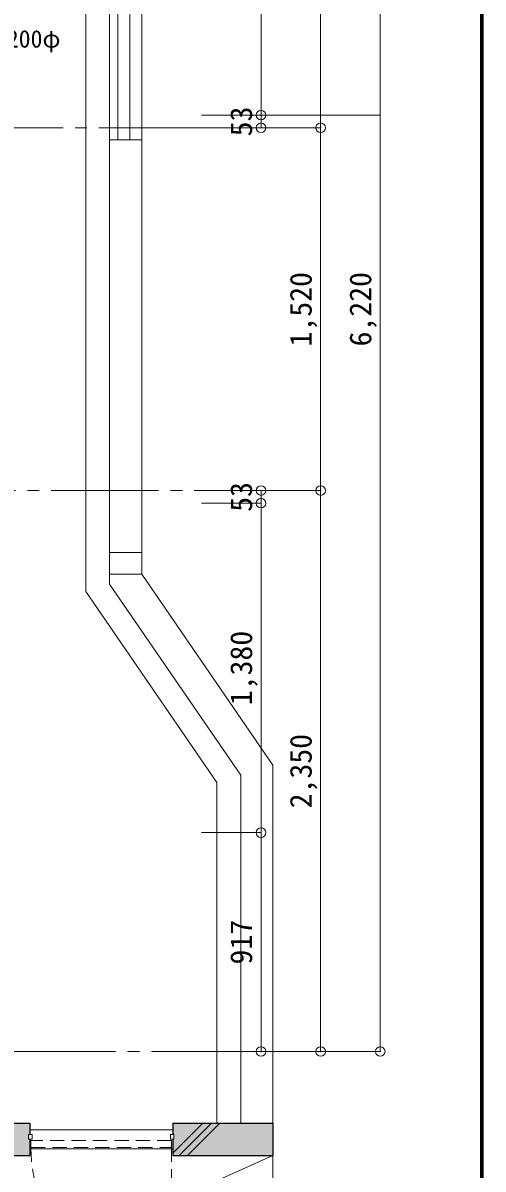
# Model space of a CAD drawing. Units: millimetres at full size, sheet at 1:50. Extents: x -9674 to 9699, y -6794 to 6791.
# Drawn here: x 7769 to 9699, y -2947 to 1855 of the extents above; entities that cross this region are included whole.
import ezdxf
from ezdxf.enums import TextEntityAlignment as Align

# ---------------------------------------------------------------- set-up
doc = ezdxf.new("R2010")
doc.units = ezdxf.units.MM
doc.header["$LTSCALE"] = 50
doc.header["$PDMODE"] = 32
doc.header["$PDSIZE"] = 40
doc.linetypes.add('CHAIN2', pattern=[12, 9, -1, 1, -1])
doc.linetypes.add('DASHED1', pattern=[1.8, 1.2, -0.6])
for name, color, linetype, lineweight in [('0-0_図面枠', 7, 'Continuous', 9), ('1-0_芯', 7, 'CHAIN2', 9), ('1-1_躯体', 2, 'Continuous', 25), ('1-3_建具', 3, 'Continuous', 18), ('1-6_ﾊﾞﾙｺﾆｰ・階段', 7, 'Continuous', 9), ('1-8_ハッチ', 4, 'Continuous', 9), ('1-A_文字', 7, 'Continuous', 9), ('1-B_寸法', 7, 'Continuous', 9)]:
    doc.layers.add(name, color=color, linetype=linetype, lineweight=lineweight)
doc.layers.add('4-0', color=1, linetype='Continuous')
doc.styles.add('ＭＳ ゴシック', font='')
doc.styles.get('ＭＳ ゴシック').set_extended_font_data('MS Gothic')

msp = doc.modelspace()

# ---------------------------------------------------------------- linework, layer by layer
at = {"layer": '0-0_図面枠'}
for p, q in [((9688.35, -6783.35), (9688.35, 6780.85)), ((9690.11, -6785.11), (9690.11, 6782.61)), ((9691.87, -6786.88), (9691.87, 6784.38)), ((9693.64, 6786.14), (9693.64, -6788.64)), ((9695.4, -6790.4), (9695.4, 6787.9)), ((9697.16, -6792.16), (9697.16, 6789.66))]:
    msp.add_line(p, q, dxfattribs=at)
msp.add_lwpolyline([(9698.92, -6793.93), (9698.92, 6791.43), (-9673.92, 6791.43)], dxfattribs=at)
at = {"layer": '1-0_芯'}
for p, q in [((2687.5, 1415.56), (8517.5, 1415.56)), ((3087.5, -104.44), (8517.5, -104.44)), ((-8492.5, -2454.44), (8517.5, -2454.44))]:
    msp.add_line(p, q, dxfattribs=at)
at = {"layer": '1-1_躯体'}
for p, q in [((8397.5, -2754.44), (8817.5, -2754.44)), ((8397.5, -2754.44), (8397.5, -2801.94)), ((8817.5, -2754.44), (8817.5, -2889.44)), ((7797.5, -2821.94), (7797.5, -2889.44)), ((6557.5, -2889.44), (7797.5, -2889.44))]:
    msp.add_line(p, q, dxfattribs=at)
for points in [[(6807.5, -2754.44), (7797.5, -2754.44), (7797.5, -2801.94)], [(8397.5, -2821.94), (8397.5, -2889.44), (8817.5, -2889.44)]]:
    msp.add_lwpolyline(points, dxfattribs=at)
at = {"layer": '1-3_建具', "color": 7, "lineweight": 9}
for p, q in [((7797.5, -2781.94), (8397.5, -2781.94)), ((7792.5, -2801.94), (7807.5, -2801.94)), ((7792.5, -2821.94), (7792.5, -2801.94)), ((7807.5, -2821.94), (7792.5, -2821.94)), ((7807.5, -2801.94), (7807.5, -2821.94)), ((8397.5, -2861.94), (7797.5, -2861.94))]:
    msp.add_line(p, q, dxfattribs=at)
at = {"layer": '1-3_建具', "color": 7, "linetype": 'DASHED1', "lineweight": 9}
for p, q in [((8392.5, -2826.94), (7802.5, -2826.94)), ((7802.5, -2826.94), (7802.5, -2856.94)), ((8392.5, -2856.94), (8392.5, -2826.94)), ((7802.5, -2856.94), (8392.5, -2856.94)), ((8392.5, -2856.94), (8392.5, -3446.94))]:
    msp.add_line(p, q, dxfattribs=at)
at = {"layer": '1-3_建具', "color": 7, "lineweight": 9}
msp.add_lwpolyline([(8387.5, -2821.94), (8387.5, -2801.94), (8402.5, -2801.94), (8402.5, -2821.94)], close=True, dxfattribs=at)
at = {"layer": '1-3_建具', "color": 7, "linetype": 'DASHED1', "lineweight": 9}
msp.add_arc((8392.5, -2856.94), 590, 180, 270, dxfattribs=at)
at = {"layer": '1-6_ﾊﾞﾙｺﾆｰ・階段', "color": 4}
for p, q in [((8032.5, 4665.56), (8032.5, -527.43)), ((8582.5, -1327.43), (8032.5, -527.43)), ((8582.5, -1327.43), (8582.5, -2754.44))]:
    msp.add_line(p, q, dxfattribs=at)
at = {"layer": '1-6_ﾊﾞﾙｺﾆｰ・階段'}
for p, q in [((8167.5, 1365.56), (8167.5, 3465.56)), ((8217.5, 1365.56), (8217.5, 3465.56)), ((8267.5, 1365.56), (8267.5, 3465.56)), ((8132.5, 1365.56), (8132.5, -496.37)), ((8132.5, -364.44), (8267.5, -364.44)), ((8132.5, -454.44), (8267.5, -454.44)), ((8817.5, -1254.44), (8267.5, -454.44)), ((8682.5, -1296.37), (8132.5, -496.37)), ((8682.5, -1296.37), (8682.5, -2754.44)), ((8817.5, -1254.44), (8817.5, -2754.44)), ((8817.5, -2889.44), (8562.5, -3004.44)), ((8817.5, -2889.44), (8817.5, -3654.44))]:
    msp.add_line(p, q, dxfattribs=at)
for points in [[(8132.5, 1365.56), (8132.5, 3465.56), (8132.5, 3600.56)], [(8132.5, 1365.56), (8267.5, 1365.56), (8267.5, -454.44)]]:
    msp.add_lwpolyline(points, dxfattribs=at)
at = {"layer": '1-8_ハッチ'}
for p, q in [((8397.5, -2880.85), (8523.92, -2754.44)), ((8424.27, -2889.44), (8559.27, -2754.44)), ((8459.63, -2889.44), (8594.63, -2754.44))]:
    msp.add_line(p, q, dxfattribs=at)
at = {"layer": '1-B_寸法'}
for p, q in [((9017.5, 1415.56), (9017.5, 3765.56)), ((9267.5, -2454.44), (9267.5, 3765.56)), ((8767.5, 1468.56), (8767.5, 2848.56)), ((8517.5, 1468.56), (9267.5, 1468.56)), ((8517.5, 1468.56), (8767.5, 1468.56)), ((8767.5, 1415.56), (8767.5, 1468.56)), ((8517.5, 1415.56), (9017.5, 1415.56)), ((9017.5, -104.44), (9017.5, 1415.56)), ((8517.5, -104.44), (9017.5, -104.44)), ((8767.5, -157.44), (8767.5, -104.44)), ((9017.5, -2454.44), (9017.5, -104.44)), ((8517.5, -157.44), (8767.5, -157.44)), ((8767.5, -1537.44), (8767.5, -157.44)), ((8517.5, -1537.44), (8767.5, -1537.44)), ((8767.5, -2454.44), (8767.5, -1537.44)), ((9267.5, -2454.44), (8517.5, -2454.44))]:
    msp.add_line(p, q, dxfattribs=at)
at = {"layer": '1-B_寸法', "color": 3}
for p in [(8767.5, 1468.56), (8767.5, 1415.56), (9017.5, 1415.56), (8767.5, -104.44), (9017.5, -104.44), (8767.5, -157.44), (8767.5, -1537.44), (8767.5, -2454.44), (9017.5, -2454.44), (9267.5, -2454.44)]:
    msp.add_point(p, dxfattribs=at)
at = {"layer": '4-0'}
for points in [[(6557.5, -2889.44), (7797.5, -2889.44), (7797.5, -2754.44)], [(6557.5, -2889.44), (7797.5, -2754.44), (6807.5, -2754.44)], [(8397.5, -2754.44), (8397.5, -2801.94), (8402.5, -2801.94)], [(8817.5, -2889.44), (8817.5, -2754.44), (8397.5, -2754.44)], [(8817.5, -2889.44), (8397.5, -2754.44), (8402.5, -2801.94)], [(8397.5, -2821.94), (8397.5, -2889.44), (8817.5, -2889.44)], [(8817.5, -2889.44), (8402.5, -2821.94), (8397.5, -2821.94)], [(8817.5, -2889.44), (8402.5, -2801.94), (8402.5, -2821.94)]]:
    msp.add_solid(points, dxfattribs=at)

# ---------------------------------------------------------------- texts
at = {"layer": '1-A_文字', "style": 'ＭＳ ゴシック'}
msp.add_text('ＦＦ用スリーブ200φ', height=73.31, dxfattribs=at).set_placement((7001.26, 1729.22), align=Align.BOTTOM_LEFT)
at = {"layer": '1-B_寸法', "style": 'ＭＳ ゴシック'}
for s, p in [('53', (8757.5, 1379.56)), ('1,520', (9007.5, 499.31)), ('6,220', (9257.5, 499.31)), ('53', (8757.5, -193.44)), ('1,380', (8757.5, -1003.69)), ('2,350', (9007.5, -1435.69)), ('917', (8757.5, -2089.69))]:
    msp.add_text(s, height=91.64, rotation=90, dxfattribs=at).set_placement(p, align=Align.BOTTOM_LEFT)

doc.saveas('drawing.dxf')
